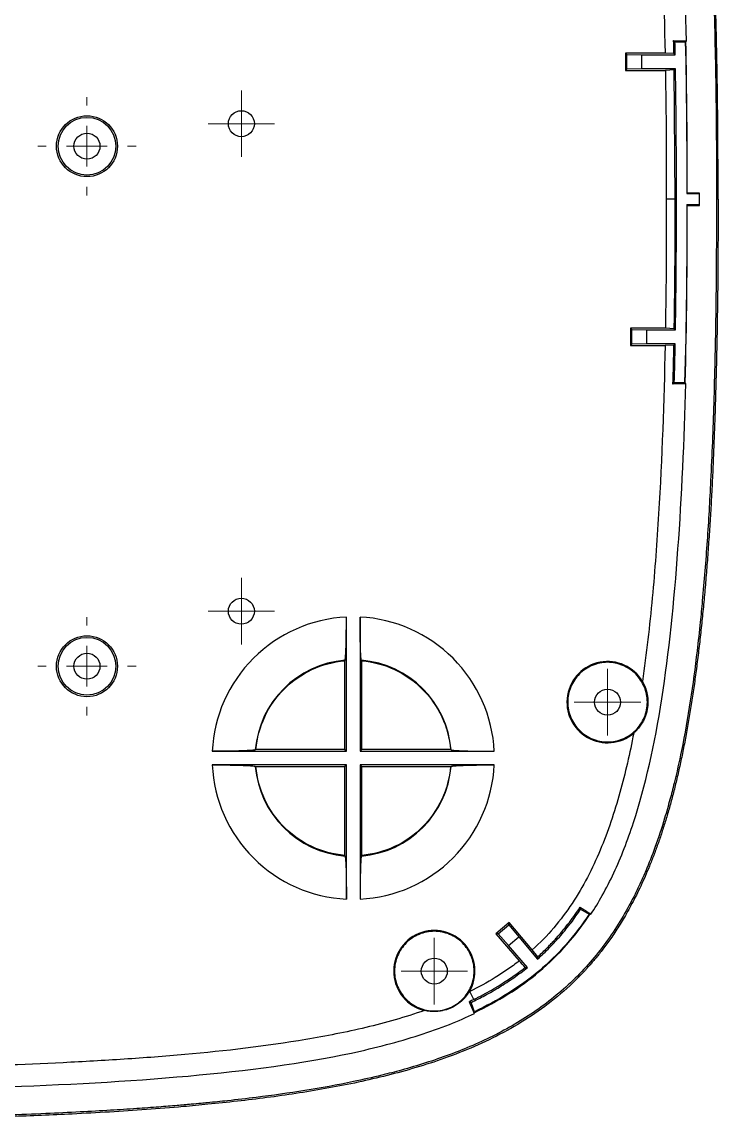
# Model space of a CAD drawing. Header units: millimetres. Extents: x 2884 to 3947, y -242 to 509.
# Drawn here: x 3524.2 to 3609.8, y 102.2 to 237.4 of the extents above; entities that cross this region are included whole.
import ezdxf

# ---------------------------------------------------------------- set-up
doc = ezdxf.new("R2010")
doc.units = ezdxf.units.MM
doc.header["$LTSCALE"] = 16.334999
doc.linetypes.add('点画线', pattern=[18, 12, -2, 2, -2])
doc.layers.add('中心线层', color=1, linetype='点画线', lineweight=18)
doc.layers.add('图框', color=7, linetype='Continuous', lineweight=18)

# ---------------------------------------------------------------- blocks, each defined once
blk = doc.blocks.new('SW_CENTERMARKSYMBOL_28')
at = {"layer": '图框', "color": 0}
for p, q in [((0, 0.5), (0, 0.82)), ((0, 0), (0, 0.5)), ((-0.5, 0), (-0.82, 0)), ((0, 0), (-0.5, 0)), ((0, 0), (0, -0.5)), ((0, 0), (0.5, 0)), ((0.5, 0), (0.82, 0)), ((0, -0.5), (0, -0.82))]:
    blk.add_line(p, q, dxfattribs=at)
blk = doc.blocks.new('SW_CENTERMARKSYMBOL_29')
at = {"layer": '图框', "color": 0}
for p, q in [((0, 0.5), (0, 0.82)), ((0, 0), (0, 0.5)), ((-0.5, 0), (-0.82, 0)), ((0, 0), (-0.5, 0)), ((0, 0), (0, -0.5)), ((0, 0), (0.5, 0)), ((0.5, 0), (0.82, 0)), ((0, -0.5), (0, -0.82))]:
    blk.add_line(p, q, dxfattribs=at)
blk = doc.blocks.new('SW_CENTERMARKSYMBOL_40')
at = {"layer": '图框', "color": 0}
for p, q in [((0, 1), (0, 1.21)), ((0, 0), (0, 0.5)), ((-1, 0), (-1.21, 0)), ((0, 0), (-0.5, 0)), ((0, 0), (0, -0.5)), ((0, 0), (0.5, 0)), ((1, 0), (1.21, 0)), ((0, -1), (0, -1.21))]:
    blk.add_line(p, q, dxfattribs=at)
blk = doc.blocks.new('SW_CENTERMARKSYMBOL_41')
at = {"layer": '图框', "color": 0}
for p, q in [((0, 1), (0, 1.21)), ((0, 0), (0, 0.5)), ((-1, 0), (-1.21, 0)), ((0, 0), (-0.5, 0)), ((0, 0), (0, -0.5)), ((0, 0), (0.5, 0)), ((1, 0), (1.21, 0)), ((0, -1), (0, -1.21))]:
    blk.add_line(p, q, dxfattribs=at)
blk = doc.blocks.new('SW_CENTERMARKSYMBOL_48')
at = {"layer": '图框', "color": 0}
for p, q in [((0, 0.5), (0, 0.82)), ((0, 0), (0, 0.5)), ((-0.5, 0), (-0.82, 0)), ((0, 0), (-0.5, 0)), ((0, 0), (0, -0.5)), ((0, 0), (0.5, 0)), ((0.5, 0), (0.82, 0)), ((0, -0.5), (0, -0.82))]:
    blk.add_line(p, q, dxfattribs=at)
blk = doc.blocks.new('SW_CENTERMARKSYMBOL_51')
at = {"layer": '图框', "color": 0}
for p, q in [((0, 0.5), (0, 0.82)), ((0, 0), (0, 0.5)), ((-0.5, 0), (-0.82, 0)), ((0, 0), (-0.5, 0)), ((0, 0), (0, -0.5)), ((0, 0), (0.5, 0)), ((0.5, 0), (0.82, 0)), ((0, -0.5), (0, -0.82))]:
    blk.add_line(p, q, dxfattribs=at)

msp = doc.modelspace()

# ---------------------------------------------------------------- linework, layer by layer
at = {"layer": '中心线层', "color": 7, "linetype": 'Continuous', "lineweight": 25}
for p, q in [((3604.53, 234.94), (3604.37, 235.1)), ((3604.37, 235.1), (3605.96, 235.03)), ((3604.53, 234.94), (3605.81, 234.94)), ((3605.81, 234.94), (3605.87, 235)), ((3605.87, 235), (3605.96, 235)), ((3598.61, 233.37), (3598.45, 233.53)), ((3603.32, 233.53), (3598.45, 233.53)), ((3598.45, 233.53), (3598.45, 231.41)), ((3598.61, 233.37), (3600.45, 233.32)), ((3598.61, 231.57), (3598.61, 233.37)), ((3600.45, 233.32), (3604.57, 233.32)), ((3600.45, 231.62), (3600.45, 233.32)), ((3604.41, 233.48), (3603.32, 233.53)), ((3604.57, 233.32), (3604.41, 233.48)), ((3598.61, 231.57), (3598.45, 231.41)), ((3598.45, 231.41), (3603.36, 231.41)), ((3600.45, 231.62), (3598.61, 231.57)), ((3604.6, 231.62), (3600.45, 231.62)), ((3604.45, 231.46), (3603.36, 231.41)), ((3604.45, 231.46), (3604.6, 231.62)), ((3604.56, 215.56), (3604.45, 231.46)), ((3606, 216.24), (3606.05, 216.29)), ((3606, 216.24), (3607.5, 216.24)), ((3607.56, 216.29), (3606.05, 216.29)), ((3607.5, 216.24), (3607.56, 216.29)), ((3607.5, 216.24), (3607.5, 214.85)), ((3607.56, 214.79), (3607.56, 216.29)), ((3604.56, 215.56), (3603.47, 215.54)), ((3604.72, 215.55), (3604.56, 215.56)), ((3606.05, 214.79), (3606, 214.85)), ((3607.5, 214.85), (3606, 214.85)), ((3606.05, 214.79), (3607.56, 214.79)), ((3607.56, 214.79), (3607.5, 214.85)), ((3599.22, 199.51), (3599.06, 199.67)), ((3603.36, 199.67), (3599.06, 199.67)), ((3599.06, 199.67), (3599.06, 197.56)), ((3599.22, 199.51), (3601.06, 199.47)), ((3599.22, 197.72), (3599.22, 199.51)), ((3601.06, 197.77), (3601.06, 199.47)), ((3601.06, 199.47), (3604.6, 199.47)), ((3604.45, 199.62), (3603.36, 199.67)), ((3604.6, 199.47), (3604.45, 199.62)), ((3599.22, 197.72), (3599.06, 197.56)), ((3599.06, 197.56), (3603.32, 197.56)), ((3601.06, 197.77), (3599.22, 197.72)), ((3604.57, 197.77), (3601.06, 197.77)), ((3604.41, 197.61), (3603.32, 197.56)), ((3604.41, 197.61), (3604.57, 197.77)), ((3604.29, 192.78), (3604.45, 192.94)), ((3605.88, 192.85), (3604.29, 192.78)), ((3605.73, 192.94), (3604.45, 192.94)), ((3605.79, 192.88), (3605.73, 192.94)), ((3605.88, 192.88), (3605.79, 192.88)), ((3564.1, 147.61), (3564.1, 164.13)), ((3565.78, 164.13), (3565.78, 147.61)), ((3563.93, 158.82), (3563.88, 158.75)), ((3563.88, 158.75), (3563.88, 147.83)), ((3566, 158.75), (3565.95, 158.82)), ((3566, 147.83), (3566, 158.75)), ((3547.59, 147.61), (3564.1, 147.61)), ((3552.96, 147.83), (3552.89, 147.78)), ((3563.88, 147.83), (3552.96, 147.83)), ((3564.1, 147.61), (3563.88, 147.83)), ((3565.78, 147.61), (3566, 147.83)), ((3565.78, 147.61), (3582.3, 147.61)), ((3576.92, 147.83), (3566, 147.83)), ((3576.99, 147.78), (3576.92, 147.83)), ((3564.1, 145.94), (3547.59, 145.94)), ((3552.89, 145.76), (3552.96, 145.72)), ((3552.96, 145.72), (3563.88, 145.72)), ((3563.88, 145.72), (3564.1, 145.94)), ((3563.88, 145.72), (3563.88, 134.8)), ((3564.1, 129.42), (3564.1, 145.94)), ((3565.78, 145.94), (3565.78, 129.42)), ((3565.78, 145.94), (3566, 145.72)), ((3582.3, 145.94), (3565.78, 145.94)), ((3566, 134.8), (3566, 145.72)), ((3566, 145.72), (3576.92, 145.72)), ((3576.92, 145.72), (3576.99, 145.76)), ((3563.88, 134.8), (3563.93, 134.72)), ((3565.95, 134.72), (3566, 134.8)), ((3592.93, 128.18), (3593.99, 127.57)), ((3593.99, 127.57), (3594.11, 127.6)), ((3594.11, 127.6), (3594.19, 127.55)), ((3584.12, 126.53), (3582.51, 125.15)), ((3582.77, 125.13), (3584.1, 126.26)), ((3584.1, 126.26), (3584.12, 126.53)), ((3584.1, 126.26), (3585.31, 124.76)), ((3586.98, 123.17), (3584.12, 126.53)), ((3582.51, 125.15), (3585.36, 121.81)), ((3582.77, 125.13), (3582.51, 125.15)), ((3584.06, 123.7), (3582.77, 125.13)), ((3584.06, 123.7), (3585.31, 124.76)), ((3585.31, 124.76), (3587.63, 122.04)), ((3586.37, 120.99), (3584.06, 123.7)), ((3587.65, 122.31), (3586.98, 123.17)), ((3587.63, 122.04), (3587.65, 122.31)), ((3586.11, 121.01), (3586.37, 120.99)), ((3579.77, 117.07), (3579.29, 118.04)), ((3579.46, 116.71), (3579.23, 116.8)), ((3579.88, 115.56), (3579.46, 116.71)), ((3579.84, 115.44), (3579.88, 115.56)), ((3579.87, 115.35), (3579.84, 115.44))]:
    msp.add_line(p, q, dxfattribs=at)
for centre, radius in [((3532.17, 222.08), 3.75), ((3551.17, 224.85), 1.6), ((3532.17, 222.08), 3.55), ((3532.17, 222.08), 1.6), ((3551.17, 164.85), 1.6), ((3532.17, 158.08), 3.75), ((3532.17, 158.08), 3.55), ((3532.17, 158.08), 1.6), ((3596.24, 153.66), 1.6), ((3574.92, 120.56), 1.6)]:
    msp.add_circle(centre, radius, dxfattribs=at)
for centre, radius, start, end in [((3564.94, 146.77), 12.09, 94.7974, 175.2026), ((3564.94, 146.77), 12.09, 4.7974, 85.2026), ((3596.24, 153.66), 5, 30.7006, 310.1911), ((3564.94, 146.77), 12.09, 184.7974, 265.2026), ((3564.94, 146.77), 12.09, 274.7974, 355.2026), ((3574.92, 120.56), 5, 329.2099, 255.8921)]:
    msp.add_arc(centre, radius, start, end, dxfattribs=at)
for points, knots in [([(3609.84, 215.54), (3609.84, 216.62), (3609.84, 218.73), (3609.83, 221.86), (3609.81, 224.89), (3609.78, 227.81), (3609.74, 230.64), (3609.69, 233.37), (3609.63, 236), (3609.57, 238.53), (3609.49, 240.96), (3609.42, 243.29), (3609.33, 245.52), (3609.24, 247.65), (3609.15, 249.68), (3609.05, 251.61), (3608.95, 253.44), (3608.85, 255.18), (3608.74, 256.81), (3608.63, 258.35), (3608.53, 259.78), (3608.43, 261.12), (3608.33, 262.36), (3608.23, 263.5), (3608.13, 264.54), (3607.85, 267.57), (3607.31, 272.63), (3606.53, 277.94), (3605.7, 282.64), (3605.02, 285.89), (3604, 289.93), (3602.82, 293.94), (3601.07, 298.63), (3598.7, 303.45), (3595.74, 307.93), (3593.18, 310.84), (3591.39, 312.52), (3590.55, 313.26), (3589.51, 314.12), (3588.25, 315.07), (3586.75, 316.12), (3584.99, 317.21), (3582.97, 318.34), (3580.68, 319.46), (3578.13, 320.54), (3575.31, 321.58), (3572.22, 322.55), (3568.86, 323.46), (3565.24, 324.29), (3561.35, 325.04), (3557.23, 325.7), (3552.86, 326.3), (3548.26, 326.82), (3543.41, 327.26), (3538.33, 327.66), (3533.01, 327.99), (3527.45, 328.26), (3521.66, 328.48), (3515.62, 328.65), (3509.35, 328.77), (3502.84, 328.85), (3498.42, 328.86), (3496.17, 328.86)], [0, 0, 0, 0, 8143.010588, 16037.098312, 23681.668755, 31076.241381, 38220.437258, 45113.967347, 51756.621428, 58148.257687, 64288.798747, 70178.432331, 75817.33738, 81205.62497, 86343.418752, 91230.847033, 95868.035813, 100255.102912, 104392.153286, 108279.275562, 111916.53977, 115303.996226, 118441.675464, 121329.589118, 123967.731601, 126356.08256, 144431.066829, 162501.202985, 167056.932915, 180559.912726, 187700.427862, 198628.154184, 212177.78616, 225667.392308, 239186.33339, 252750.116254, 254967.098162, 257776.50023, 261178.978586, 265178.885643, 269786.25013, 275023.671924, 280880.649314, 287318.339712, 294320.443009, 301900.429192, 310074.611589, 318858.779937, 328257.654104, 338254.964344, 348819.018473, 359944.179398, 371646.434158, 383931.079783, 396803.65917, 410267.507361, 424325.148631, 438978.443712, 454228.833916, 470078.06469, 486527.28301, 503577.276808, 503577.276808, 503577.276808, 503577.276808]), ([(3496.17, 328.66), (3497.23, 328.66), (3499.3, 328.66), (3502.3, 328.64), (3505.13, 328.62), (3507.78, 328.59), (3510.25, 328.55), (3512.55, 328.51), (3514.66, 328.47), (3516.6, 328.42), (3518.36, 328.37), (3519.95, 328.33), (3521.35, 328.28), (3522.58, 328.24), (3523.64, 328.2), (3525.96, 328.12), (3530.99, 327.9), (3536.9, 327.56), (3542.3, 327.15), (3547.02, 326.74), (3551.84, 326.24), (3556.54, 325.61), (3559.53, 325.15), (3562.92, 324.55), (3566.18, 323.89), (3570.13, 322.93), (3573.86, 321.87), (3577.41, 320.63), (3580.67, 319.25), (3583.56, 317.83), (3586.61, 316.02), (3589.1, 314.22), (3590.9, 312.7), (3592.59, 311.12), (3594.76, 308.77), (3597.57, 304.95), (3599.88, 300.72), (3601.6, 296.67), (3602.79, 293.31), (3603.7, 290.26), (3604.45, 287.38), (3605.25, 283.92), (3606.11, 279.46), (3606.77, 275.03), (3607.22, 271.49), (3607.54, 268.57), (3607.98, 264.18), (3608.44, 258.61), (3608.84, 252.15), (3609.12, 246.05), (3609.33, 239.96), (3609.49, 233.86), (3609.59, 227.75), (3609.64, 221.65), (3609.64, 217.58), (3609.64, 215.54)], [0, 0, 0, 0, 6987.179787, 13583.468897, 19789.082931, 25604.243077, 31029.168412, 36064.069713, 40709.144758, 44964.574974, 48830.523336, 52307.133334, 55394.530179, 58092.827725, 60402.105506, 62322.428227, 73434.246326, 93491.186156, 101282.438555, 109074.512409, 124671.82329, 133229.756629, 140267.771286, 144595.143556, 155834.001574, 162173.343511, 171369.511183, 181338.771287, 186884.232554, 194683.311592, 202470.975241, 210233.616268, 214898.521399, 217985.236236, 225447.404887, 235877.922213, 249179.415352, 256999.809514, 264831.885209, 272646.483271, 277974.442259, 284359.383558, 296080.323932, 307812.191106, 313884.946304, 319544.154505, 327112.159946, 342960.320253, 356336.639742, 369716.715903, 383101.931549, 396492.331226, 409886.235861, 423281.161515, 436674.301845, 436674.301845, 436674.301845, 436674.301845]), ([(3605.96, 235), (3605.79, 242.35), (3605.51, 249.56), (3605.07, 256.35), (3604.61, 263.29), (3603.99, 269.81), (3603.11, 275.75), (3602.23, 281.7), (3601.08, 287.07), (3599.6, 291.73), (3598.86, 294.07), (3598.03, 296.23), (3597.1, 298.24), (3596.64, 299.24), (3596.16, 300.2), (3595.64, 301.12), (3595.18, 301.96), (3594.68, 302.77), (3594.19, 303.53)], [0, 0, 0, 0, 13551.69992, 13551.69992, 13551.69992, 27432.743284, 27432.743284, 27432.743284, 41313.786649, 41313.786649, 41313.786649, 48254.308331, 48254.308331, 48254.308331, 51724.569173, 51724.569173, 51724.569173, 54867.626385, 54867.626385, 54867.626385, 54867.626385]), ([(3600.94, 271.95), (3601.75, 265.58), (3602.24, 259.17), (3602.97, 246.36), (3603.19, 239.95), (3603.32, 233.53)], [0, 0, 0, 0, 10839.790436, 10839.790436, 21679.580871, 21679.580871, 21679.580871, 21679.580871]), ([(3609.64, 215.54), (3609.64, 214.57), (3609.64, 212.49), (3609.63, 209.19), (3609.6, 205.21), (3609.55, 200.68), (3609.45, 195.62), (3609.27, 189.03), (3608.99, 181.62), (3608.52, 173.51), (3608.06, 167.71), (3607.62, 163.2), (3607.17, 159.09), (3606.46, 153.8), (3605.51, 148.37), (3604.61, 144.34), (3603.9, 141.56), (3603.15, 138.91), (3602.18, 135.97), (3601.15, 133.35), (3600.31, 131.45), (3598.97, 128.65), (3597.14, 125.51), (3594.64, 122.21), (3592.56, 119.91), (3590.26, 117.8), (3586.98, 115.26), (3583.4, 113.14), (3579.66, 111.39), (3576.77, 110.24), (3573.84, 109.24), (3571.07, 108.42), (3568.11, 107.65), (3564.16, 106.76), (3559.01, 105.82), (3553.83, 105.1), (3549.82, 104.64), (3547.56, 104.41), (3546.07, 104.27), (3544.83, 104.15), (3543.1, 104), (3540.86, 103.82), (3538.13, 103.62), (3534.9, 103.41), (3531.17, 103.21), (3526.94, 103.01), (3522.2, 102.83), (3516.97, 102.67), (3511.23, 102.55), (3504.99, 102.46), (3500.66, 102.44), (3498.41, 102.43)], [0, 0, 0, 0, 6199.839712, 13193.31999, 20979.900362, 31532.223414, 41946.762709, 53177.509507, 73376.7813, 89100.401505, 104800.189012, 110341.052177, 117927.671729, 131080.848681, 144225.005836, 152947.05866, 157346.420147, 162401.147307, 170450.486687, 177018.520632, 180315.516488, 183625.491926, 196770.945676, 203307.100084, 209868.746746, 216488.117831, 223098.962939, 236213.129923, 242794.296137, 249377.833, 255940.258796, 262450.661447, 267764.49555, 275349.059221, 288190.692928, 301015.618398, 308588.088644, 313842.897255, 315433.467548, 318075.325483, 321769.057582, 326515.591135, 332316.240248, 339172.687724, 347086.86142, 356060.672624, 366095.618761, 377193.807344, 389355.337306, 402577.0381, 416852.79354, 416852.79354, 416852.79354, 416852.79354]), ([(3609.84, 215.54), (3609.84, 214.43), (3609.84, 212.22), (3609.83, 208.93), (3609.81, 205.71), (3609.77, 202.54), (3609.72, 199.42), (3609.66, 196.37), (3609.59, 193.37), (3609.5, 190.43), (3609.41, 187.55), (3609.3, 184.73), (3609.18, 181.96), (3609.05, 179.25), (3608.9, 176.6), (3608.73, 174.01), (3608.55, 171.48), (3608.36, 169.01), (3608.15, 166.59), (3607.92, 164.24), (3607.68, 161.95), (3607.42, 159.72), (3607.15, 157.55), (3606.86, 155.44), (3606.55, 153.39), (3606.22, 151.4), (3605.88, 149.47), (3605.51, 147.6), (3605.13, 145.79), (3604.73, 144.04), (3604.31, 142.35), (3603.87, 140.72), (3603.41, 139.15), (3602.93, 137.64), (3602.44, 136.19), (3601.93, 134.8), (3601.41, 133.49), (3600.88, 132.23), (3600.34, 131.05), (3599.8, 129.93), (3599.26, 128.88), (3598.72, 127.9), (3598.19, 126.98), (3597.66, 126.12), (3597.15, 125.32), (3596.64, 124.59), (3596.16, 123.91), (3595.69, 123.29), (3595.25, 122.72), (3594.84, 122.21), (3594.46, 121.76), (3594.11, 121.35), (3593.8, 121), (3593.52, 120.69), (3593.28, 120.44), (3593.08, 120.23), (3592.92, 120.06), (3592.8, 119.94), (3592.72, 119.86), (3591.74, 118.87), (3589.75, 117.08), (3586.49, 114.74), (3583.03, 112.74), (3579.43, 111.05), (3575.81, 109.66), (3572.22, 108.53), (3568.67, 107.58), (3565.09, 106.77), (3560.31, 105.85), (3554.3, 104.94), (3548.46, 104.29), (3542.02, 103.69), (3536.45, 103.29), (3529.37, 102.91), (3523.29, 102.66), (3516.7, 102.46), (3510.61, 102.34), (3504.51, 102.26), (3500.45, 102.24), (3498.42, 102.23)], [0, 0, 0, 0, 11111.662962, 22031.473346, 32759.486641, 43295.786955, 53640.483645, 63793.707746, 73755.608247, 83526.507698, 93109.126332, 102503.124334, 111707.059714, 120719.748571, 129540.248994, 138167.843144, 146602.017958, 154842.444919, 162888.941741, 170740.242928, 178396.651555, 185859.685743, 193130.877228, 200211.747808, 207103.379746, 213805.988044, 220321.017819, 226650.082975, 232794.82161, 238756.836834, 244538.423177, 250153.59086, 255599.880869, 260869.457037, 265956.254502, 270855.72106, 275564.571169, 280080.554905, 284402.244032, 288525.517804, 292449.305847, 296176.994619, 299711.328753, 303054.373409, 306207.623414, 309172.183009, 311944.544159, 314521.165556, 316899.507768, 319077.847482, 321055.110489, 322830.723836, 324404.486948, 325776.461089, 326946.823673, 327915.68382, 328683.588788, 329251.001327, 329618.240648, 329785.50323, 343082.466723, 356341.358521, 369634.842447, 382866.377055, 396001.60126, 408216.880602, 420410.800085, 432603.689503, 444792.659618, 469009.145593, 493161.04094, 503314.637251, 533519.088714, 548836.277736, 573963.870496, 594232.41123, 614497.76559, 634759.985478, 655018.619499, 655018.619499, 655018.619499, 655018.619499]), ([(3604.45, 199.62), (3604.46, 200.38), (3604.48, 202.02), (3604.52, 204.67), (3604.55, 208.47), (3604.56, 212.15), (3604.56, 214.8), (3604.56, 215.56)], [0, 0, 0, 0, 6728.305475, 14619.091232, 23671.654782, 40606.965728, 47345.566847, 47345.566847, 47345.566847, 47345.566847]), ([(3609.84, 215.54), (3609.84, 215.54), (3609.82, 215.54), (3609.74, 215.54), (3609.69, 215.54), (3609.64, 215.54)], [0, 0, 0, 0, 10945.597515, 10945.597515, 21891.19503, 21891.19503, 21891.19503, 21891.19503]), ([(3603.32, 197.56), (3603.18, 190.65), (3602.94, 183.74), (3602.31, 173.39), (3602.07, 169.95), (3601.42, 163.07), (3601.03, 159.64), (3600.54, 156.21)], [0, 0, 0, 0, 15207.830656, 15207.830656, 22811.745985, 22811.745985, 30415.661313, 30415.661313, 30415.661313, 30415.661313]), ([(3594.19, 127.55), (3594.66, 128.29), (3595.15, 129.07), (3595.59, 129.87), (3596.09, 130.76), (3596.56, 131.68), (3597.01, 132.64), (3597.91, 134.57), (3598.71, 136.64), (3599.44, 138.86), (3600.89, 143.32), (3602.03, 148.42), (3602.92, 154.08), (3603.8, 159.73), (3604.44, 165.92), (3604.91, 172.53), (3605.38, 178.98), (3605.68, 185.85), (3605.88, 192.88)], [0, 0, 0, 0, 3210.937301, 3210.937301, 3210.937301, 6756.160558, 6756.160558, 6756.160558, 13846.607073, 13846.607073, 13846.607073, 28027.500101, 28027.500101, 28027.500101, 42208.39313, 42208.39313, 42208.39313, 56052.806267, 56052.806267, 56052.806267, 56052.806267]), ([(3564.1, 164.13), (3559.79, 163.92), (3555.71, 162.11), (3549.6, 156.01), (3547.79, 151.92), (3547.59, 147.61)], [0, 0, 0, 0, 19219.86969, 19219.86969, 38439.73938, 38439.73938, 38439.73938, 38439.73938]), ([(3563.93, 158.82), (3563.95, 158.92), (3563.99, 159.1), (3564.05, 160.1), (3564.08, 161.51), (3564.1, 162.95), (3564.1, 163.84), (3564.1, 164.13)], [0, 0, 0, 0, 10462.2125, 20923.103659, 31413.22289, 41912.828208, 47083.193158, 47083.193158, 47083.193158, 47083.193158]), ([(3565.95, 158.82), (3565.93, 158.92), (3565.89, 159.1), (3565.84, 160.1), (3565.8, 161.51), (3565.78, 162.95), (3565.78, 163.84), (3565.78, 164.13)], [0, 0, 0, 0, 10467.620037, 20933.912091, 31429.447307, 41934.473508, 47107.507886, 47107.507886, 47107.507886, 47107.507886]), ([(3582.3, 147.61), (3582.09, 151.92), (3580.28, 156.01), (3574.17, 162.11), (3570.09, 163.92), (3565.78, 164.13)], [0, 0, 0, 0, 19356.948814, 19356.948814, 38713.897628, 38713.897628, 38713.897628, 38713.897628]), ([(3552.96, 147.83), (3553.09, 149.22), (3553.46, 150.59), (3554.64, 153.13), (3555.45, 154.29), (3557.43, 156.26), (3558.59, 157.08), (3561.12, 158.26), (3562.49, 158.63), (3563.88, 158.75)], [0, 0, 0, 0, 9628.734426, 9628.734426, 19257.468853, 19257.468853, 28886.203279, 28886.203279, 38514.937705, 38514.937705, 38514.937705, 38514.937705]), ([(3566, 158.75), (3567.39, 158.63), (3568.76, 158.26), (3571.29, 157.08), (3572.45, 156.26), (3574.43, 154.29), (3575.24, 153.13), (3576.43, 150.59), (3576.79, 149.22), (3576.92, 147.83)], [0, 0, 0, 0, 9669.183017, 9669.183017, 19338.366035, 19338.366035, 29007.549052, 29007.549052, 38676.732069, 38676.732069, 38676.732069, 38676.732069]), ([(3601.14, 153.66), (3601.14, 153.02), (3601.01, 152.38), (3600.52, 151.2), (3600.16, 150.65), (3599.25, 149.74), (3598.71, 149.38), (3597.52, 148.89), (3596.88, 148.76), (3595.6, 148.76), (3594.96, 148.89), (3593.77, 149.38), (3593.23, 149.74), (3592.32, 150.65), (3591.96, 151.2), (3591.47, 152.38), (3591.34, 153.02), (3591.34, 154.3), (3591.47, 154.94), (3591.96, 156.13), (3592.32, 156.67), (3593.23, 157.58), (3593.77, 157.94), (3594.96, 158.43), (3595.6, 158.56), (3596.88, 158.56), (3597.52, 158.43), (3598.71, 157.94), (3599.25, 157.58), (3600.16, 156.67), (3600.52, 156.13), (3601.01, 154.94), (3601.14, 154.3), (3601.14, 153.66)], [0, 0, 0, 0, 8797.560406, 8797.560406, 17595.120812, 17595.120812, 26392.681218, 26392.681218, 35190.241625, 35190.241625, 43987.802031, 43987.802031, 52785.362437, 52785.362437, 61582.922843, 61582.922843, 70380.483249, 70380.483249, 79178.043655, 79178.043655, 87975.604061, 87975.604061, 96773.164468, 96773.164468, 105570.724874, 105570.724874, 114368.28528, 114368.28528, 123165.845686, 123165.845686, 131963.406092, 131963.406092, 140760.966498, 140760.966498, 140760.966498, 140760.966498]), ([(3600.54, 156.21), (3600.57, 156.16), (3600.63, 156.05), (3600.72, 155.87), (3600.8, 155.7), (3600.87, 155.52), (3600.94, 155.33), (3600.99, 155.15), (3601.05, 154.96), (3601.11, 154.69), (3601.17, 154.32), (3601.21, 153.84), (3601.2, 153.35), (3601.14, 152.84), (3601.03, 152.34), (3600.88, 151.87), (3600.69, 151.43), (3600.47, 151.04), (3600.25, 150.7), (3600.01, 150.39), (3599.74, 150.1), (3599.56, 149.93), (3599.46, 149.84)], [0, 0, 0, 0, 6026.922211, 11876.029774, 17555.482164, 23074.187435, 28441.849393, 33669.007777, 38767.067725, 43748.314253, 54932.470618, 65736.828548, 76894.354485, 87556.822114, 98218.637875, 109405.782417, 120210.630311, 131375.359648, 141464.869256, 152075.786204, 163294.819764, 175195.566642, 175195.566642, 175195.566642, 175195.566642]), ([(3599.46, 149.84), (3598.99, 147.38), (3598.43, 144.95), (3597.42, 141.33), (3597.06, 140.13), (3596.25, 137.76), (3595.81, 136.6), (3594.37, 133.16), (3593.24, 130.96), (3591.19, 127.85), (3590.44, 126.85), (3588.8, 124.92), (3587.92, 124.02), (3586.98, 123.17)], [0, 0, 0, 0, 13998.746008, 13998.746008, 20998.119013, 20998.119013, 27997.492017, 27997.492017, 41996.238025, 41996.238025, 48995.611029, 48995.611029, 55994.984034, 55994.984034, 55994.984034, 55994.984034]), ([(3552.89, 147.78), (3552.87, 147.77), (3552.82, 147.76), (3552.7, 147.74), (3552.65, 147.74), (3552.54, 147.73), (3552.48, 147.72), (3552.26, 147.71), (3552.09, 147.7), (3551.7, 147.68), (3551.48, 147.67), (3550.99, 147.65), (3550.73, 147.65), (3550.17, 147.63), (3549.86, 147.63), (3549.24, 147.62), (3548.92, 147.62), (3548.26, 147.61), (3547.92, 147.61), (3547.59, 147.61)], [0, 0, 0, 0, 10074.385268, 10074.385268, 15111.577902, 15111.577902, 20148.770535, 20148.770535, 30223.155803, 30223.155803, 40297.541071, 40297.541071, 50371.926339, 50371.926339, 60446.311606, 60446.311606, 70520.696874, 70520.696874, 80595.082142, 80595.082142, 80595.082142, 80595.082142]), ([(3576.99, 147.78), (3577.01, 147.77), (3577.06, 147.76), (3577.18, 147.74), (3577.23, 147.74), (3577.34, 147.73), (3577.41, 147.72), (3577.62, 147.71), (3577.79, 147.7), (3578.18, 147.68), (3578.4, 147.67), (3578.89, 147.65), (3579.15, 147.65), (3579.72, 147.63), (3580.02, 147.63), (3580.64, 147.62), (3580.96, 147.62), (3581.62, 147.61), (3581.96, 147.61), (3582.3, 147.61)], [0, 0, 0, 0, 10150.87223, 10150.87223, 15226.308344, 15226.308344, 20301.744459, 20301.744459, 30452.616689, 30452.616689, 40603.488919, 40603.488919, 50754.361148, 50754.361148, 60905.233378, 60905.233378, 71056.105607, 71056.105607, 81206.977837, 81206.977837, 81206.977837, 81206.977837]), ([(3547.59, 145.94), (3547.92, 145.94), (3548.26, 145.94), (3548.75, 145.93), (3548.91, 145.93), (3549.23, 145.93), (3549.39, 145.93), (3549.86, 145.92), (3550.16, 145.91), (3550.72, 145.9), (3550.99, 145.89), (3551.48, 145.88), (3551.7, 145.87), (3552.09, 145.85), (3552.26, 145.84), (3552.54, 145.82), (3552.66, 145.81), (3552.82, 145.79), (3552.87, 145.77), (3552.89, 145.76)], [0, 0, 0, 0, 10070.248852, 10070.248852, 15105.373277, 15105.373277, 20140.497703, 20140.497703, 30210.746555, 30210.746555, 40280.995406, 40280.995406, 50351.244258, 50351.244258, 60421.493109, 60421.493109, 70491.741961, 70491.741961, 80561.990812, 80561.990812, 80561.990812, 80561.990812]), ([(3547.59, 145.94), (3547.79, 141.62), (3549.6, 137.54), (3555.71, 131.43), (3559.79, 129.63), (3564.1, 129.42)], [0, 0, 0, 0, 19268.217706, 19268.217706, 38536.435412, 38536.435412, 38536.435412, 38536.435412]), ([(3563.88, 134.8), (3562.49, 134.92), (3561.12, 135.29), (3558.59, 136.47), (3557.43, 137.28), (3555.45, 139.26), (3554.64, 140.42), (3553.46, 142.95), (3553.09, 144.32), (3552.96, 145.72)], [0, 0, 0, 0, 9652.769892, 9652.769892, 19305.539785, 19305.539785, 28958.309677, 28958.309677, 38611.079569, 38611.079569, 38611.079569, 38611.079569]), ([(3565.78, 129.42), (3570.09, 129.63), (3574.17, 131.43), (3580.28, 137.54), (3582.09, 141.62), (3582.3, 145.94)], [0, 0, 0, 0, 19405.351744, 19405.351744, 38810.703487, 38810.703487, 38810.703487, 38810.703487]), ([(3576.92, 145.72), (3576.79, 144.32), (3576.43, 142.95), (3575.24, 140.42), (3574.43, 139.26), (3572.45, 137.28), (3571.29, 136.47), (3568.76, 135.29), (3567.39, 134.92), (3566, 134.8)], [0, 0, 0, 0, 9693.219286, 9693.219286, 19386.438573, 19386.438573, 29079.657859, 29079.657859, 38772.877145, 38772.877145, 38772.877145, 38772.877145]), ([(3576.99, 145.76), (3577.01, 145.77), (3577.06, 145.79), (3577.18, 145.8), (3577.23, 145.81), (3577.34, 145.82), (3577.41, 145.82), (3577.62, 145.84), (3577.79, 145.85), (3578.18, 145.87), (3578.4, 145.88), (3578.89, 145.89), (3579.15, 145.9), (3579.72, 145.91), (3580.02, 145.92), (3580.64, 145.93), (3580.96, 145.93), (3581.62, 145.94), (3581.96, 145.94), (3582.3, 145.94)], [0, 0, 0, 0, 10153.292214, 10153.292214, 15229.938321, 15229.938321, 20306.584428, 20306.584428, 30459.876642, 30459.876642, 40613.168856, 40613.168856, 50766.46107, 50766.46107, 60919.753284, 60919.753284, 71073.045498, 71073.045498, 81226.337712, 81226.337712, 81226.337712, 81226.337712]), ([(3563.93, 134.72), (3563.95, 134.63), (3563.99, 134.45), (3564.05, 133.45), (3564.08, 132.03), (3564.1, 130.6), (3564.1, 129.71), (3564.1, 129.42)], [0, 0, 0, 0, 10496.996318, 20992.690288, 31517.668942, 42052.203137, 47239.758049, 47239.758049, 47239.758049, 47239.758049]), ([(3565.95, 134.72), (3565.93, 134.63), (3565.89, 134.45), (3565.84, 133.45), (3565.8, 132.03), (3565.78, 130.6), (3565.78, 129.71), (3565.78, 129.42)], [0, 0, 0, 0, 10502.40496, 21003.500922, 31533.89664, 42073.852818, 47264.077694, 47264.077694, 47264.077694, 47264.077694]), ([(3587.65, 122.31), (3587.78, 122.43), (3588.04, 122.67), (3588.42, 123.04), (3588.82, 123.43), (3589.22, 123.84), (3589.63, 124.28), (3590.04, 124.73), (3590.51, 125.27), (3591.07, 125.95), (3591.74, 126.81), (3592.35, 127.66), (3592.73, 128.22), (3592.87, 128.43)], [0, 0, 0, 0, 6350.903787, 12931.801123, 19744.263508, 26790.357145, 34072.678178, 41594.385408, 49359.229955, 60205.58885, 74043.276102, 89249.816238, 98733.379123, 98733.379123, 98733.379123, 98733.379123]), ([(3579.84, 115.44), (3582.67, 116.8), (3585.4, 118.45), (3587.84, 120.5), (3590.27, 122.54), (3592.36, 124.97), (3594.11, 127.6)], [0, 0, 0, 0, 11004.973617, 11004.973617, 11004.973617, 22009.949955, 22009.949955, 22009.949955, 22009.949955]), ([(3593.99, 127.57), (3592.26, 124.98), (3590.19, 122.58), (3587.78, 120.56), (3585.37, 118.54), (3582.68, 116.91), (3579.88, 115.56)], [0, 0, 0, 0, 11001.787252, 11001.787252, 11001.787252, 21999.099958, 21999.099958, 21999.099958, 21999.099958]), ([(3587.63, 122.04), (3588.12, 122.48), (3588.63, 122.97), (3589.57, 123.94), (3590.03, 124.43), (3590.92, 125.46), (3591.34, 125.98), (3591.96, 126.79), (3592.16, 127.07), (3592.55, 127.63), (3592.75, 127.91), (3592.93, 128.18)], [0, 0, 0, 0, 11908.105758, 11908.105758, 23816.211515, 23816.211515, 35724.317273, 35724.317273, 41678.370152, 41678.370152, 47632.423031, 47632.423031, 47632.423031, 47632.423031]), ([(3579.82, 120.56), (3579.82, 119.92), (3579.69, 119.28), (3579.2, 118.09), (3578.84, 117.55), (3577.93, 116.64), (3577.39, 116.28), (3576.2, 115.79), (3575.56, 115.66), (3574.28, 115.66), (3573.64, 115.79), (3572.45, 116.28), (3571.91, 116.64), (3571, 117.55), (3570.64, 118.09), (3570.15, 119.28), (3570.02, 119.92), (3570.02, 121.2), (3570.15, 121.84), (3570.64, 123.03), (3571, 123.57), (3571.91, 124.48), (3572.45, 124.84), (3573.64, 125.33), (3574.28, 125.46), (3575.56, 125.46), (3576.2, 125.33), (3577.39, 124.84), (3577.93, 124.48), (3578.84, 123.57), (3579.2, 123.03), (3579.69, 121.84), (3579.82, 121.2), (3579.82, 120.56)], [0, 0, 0, 0, 8783.399215, 8783.399215, 17566.79843, 17566.79843, 26350.197646, 26350.197646, 35133.596861, 35133.596861, 43916.996076, 43916.996076, 52700.395291, 52700.395291, 61483.794506, 61483.794506, 70267.193721, 70267.193721, 79050.592937, 79050.592937, 87833.992152, 87833.992152, 96617.391367, 96617.391367, 105400.790582, 105400.790582, 114184.189797, 114184.189797, 122967.589012, 122967.589012, 131750.988228, 131750.988228, 140534.387443, 140534.387443, 140534.387443, 140534.387443]), ([(3585.36, 121.81), (3584.89, 121.44), (3584.41, 121.09), (3583.43, 120.41), (3582.93, 120.08), (3581.41, 119.14), (3580.36, 118.57), (3579.29, 118.04)], [0, 0, 0, 0, 7639.072504, 7639.072504, 15278.145008, 15278.145008, 30556.290017, 30556.290017, 30556.290017, 30556.290017]), ([(3579.46, 116.71), (3580.01, 116.98), (3580.58, 117.26), (3581.13, 117.56), (3581.74, 117.89), (3582.35, 118.24), (3582.94, 118.6), (3583.54, 118.97), (3584.12, 119.35), (3584.7, 119.75), (3585.27, 120.15), (3585.84, 120.57), (3586.37, 120.99)], [0, 0, 0, 0, 8976.381216, 8976.381216, 8976.381216, 19019.377985, 19019.377985, 19019.377985, 29062.374754, 29062.374754, 29062.374754, 39007.267378, 39007.267378, 39007.267378, 39007.267378]), ([(3579.77, 117.07), (3579.93, 117.15), (3580.28, 117.32), (3580.83, 117.61), (3581.58, 118.01), (3582.32, 118.44), (3583.13, 118.94), (3583.84, 119.39), (3584.58, 119.89), (3585.33, 120.42), (3585.83, 120.8), (3586.11, 121.01)], [0, 0, 0, 0, 5893.19537, 12689.937552, 20393.25462, 33762.159159, 40789.068833, 51453.379022, 61186.282345, 70053.037949, 81589.143476, 81589.143476, 81589.143476, 81589.143476]), ([(3579.22, 118), (3579.19, 117.95), (3579.13, 117.86), (3579.03, 117.71), (3578.92, 117.57), (3578.77, 117.38), (3578.56, 117.15), (3578.17, 116.78), (3577.62, 116.35), (3576.82, 115.93), (3576.11, 115.72), (3575.55, 115.62), (3575.15, 115.58), (3574.77, 115.57), (3574.41, 115.59), (3574.05, 115.64), (3573.82, 115.69), (3573.7, 115.71)], [0, 0, 0, 0, 4233.196912, 8419.305135, 12564.156058, 16673.585082, 25269.639321, 33464.514107, 50554.701075, 66189.503822, 82721.99792, 90961.963839, 99362.400205, 107076.106617, 115126.971762, 123578.996991, 132487.502381, 132487.502381, 132487.502381, 132487.502381]), ([(3496.17, 105.92), (3504.58, 105.92), (3512.94, 106.03), (3521.02, 106.29), (3529.3, 106.56), (3537.27, 106.99), (3544.62, 107.65), (3551.97, 108.31), (3558.73, 109.21), (3564.71, 110.48), (3567.7, 111.12), (3570.49, 111.85), (3573.06, 112.68), (3574.35, 113.09), (3575.59, 113.53), (3576.77, 114), (3577.85, 114.43), (3578.89, 114.89), (3579.87, 115.35)], [0, 0, 0, 0, 13631.388697, 13631.388697, 13631.388697, 27593.670546, 27593.670546, 27593.670546, 41555.952394, 41555.952394, 41555.952394, 48537.093318, 48537.093318, 48537.093318, 52027.66378, 52027.66378, 52027.66378, 55188.785189, 55188.785189, 55188.785189, 55188.785189]), ([(3573.7, 115.71), (3571.33, 114.88), (3568.92, 114.2), (3564.05, 113.04), (3561.59, 112.56), (3554.18, 111.31), (3549.21, 110.73), (3541.73, 110.07), (3539.24, 109.88), (3534.24, 109.55), (3531.74, 109.41), (3524.24, 109.04), (3519.23, 108.87), (3514.23, 108.77)], [0, 0, 0, 0, 6928.949096, 6928.949096, 13857.898191, 13857.898191, 27715.796382, 27715.796382, 34644.745478, 34644.745478, 41573.694573, 41573.694573, 55431.592764, 55431.592764, 55431.592764, 55431.592764])]:
    msp.add_open_spline(points, degree=3, knots=knots, dxfattribs=at)
for points in [[(3604.41, 233.48), (3604.4, 234.02), (3604.39, 234.56), (3604.37, 235.1)], [(3604.57, 233.32), (3604.56, 233.86), (3604.55, 234.4), (3604.53, 234.94)], [(3605.81, 234.94), (3605.95, 228.71), (3606, 222.47), (3606, 216.24)], [(3606.05, 216.29), (3606.06, 222.52), (3606.01, 228.76), (3605.87, 235)], [(3603.36, 231.41), (3603.45, 226.12), (3603.48, 220.83), (3603.47, 215.54)], [(3604.72, 215.55), (3604.73, 220.91), (3604.69, 226.26), (3604.6, 231.62)], [(3603.47, 215.54), (3603.48, 210.25), (3603.45, 204.96), (3603.36, 199.67)], [(3604.6, 199.47), (3604.69, 204.83), (3604.73, 210.2), (3604.72, 215.55)], [(3606, 214.85), (3606, 207.55), (3605.93, 200.24), (3605.73, 192.94)], [(3605.79, 192.88), (3605.99, 200.19), (3606.06, 207.5), (3606.05, 214.79)], [(3604.29, 192.78), (3604.34, 194.39), (3604.37, 196), (3604.41, 197.61)], [(3604.45, 192.94), (3604.5, 194.55), (3604.54, 196.16), (3604.57, 197.77)], [(3592.93, 128.18), (3592.91, 128.27), (3592.89, 128.35), (3592.87, 128.43)], [(3592.87, 128.43), (3593.32, 128.15), (3593.76, 127.86), (3594.21, 127.58)], [(3586.11, 121.01), (3585.86, 121.28), (3585.61, 121.54), (3585.36, 121.81)], [(3579.29, 118.04), (3579.27, 118.02), (3579.24, 118.01), (3579.22, 118)], [(3579.77, 117.07), (3579.59, 116.98), (3579.41, 116.89), (3579.23, 116.8)], [(3579.84, 115.34), (3579.64, 115.83), (3579.44, 116.31), (3579.23, 116.8)]]:
    msp.add_open_spline(points, degree=3, dxfattribs=at)

# ---------------------------------------------------------------- block references
at = {"layer": '中心线层', "xscale": 5, "yscale": 5, "zscale": 5}
for name, p in [('SW_CENTERMARKSYMBOL_51', (3551.17, 224.85)), ('SW_CENTERMARKSYMBOL_41', (3532.17, 222.08)), ('SW_CENTERMARKSYMBOL_48', (3551.17, 164.85)), ('SW_CENTERMARKSYMBOL_40', (3532.17, 158.08)), ('SW_CENTERMARKSYMBOL_28', (3596.24, 153.66)), ('SW_CENTERMARKSYMBOL_29', (3574.92, 120.56))]:
    msp.add_blockref(name, p, dxfattribs=at)

doc.saveas('drawing.dxf')
